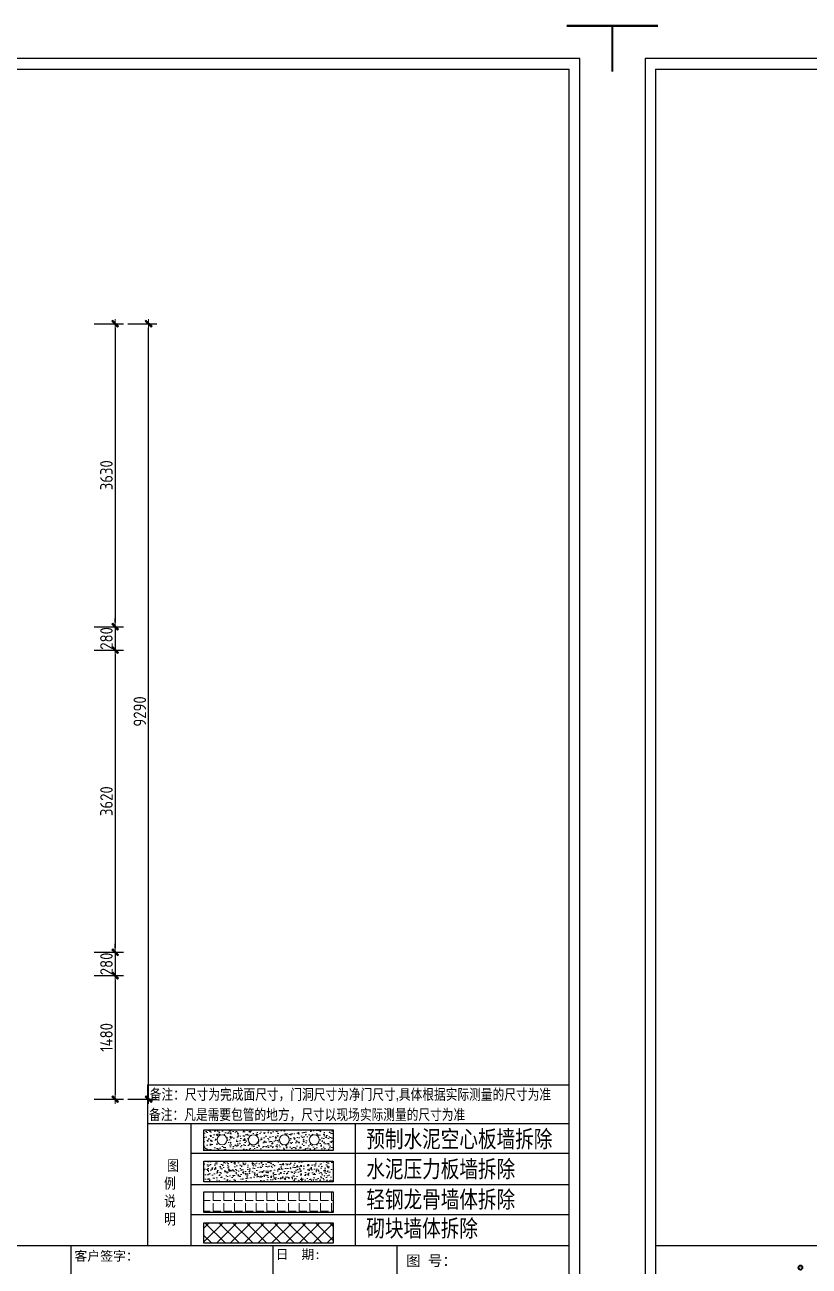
# Model space of a CAD drawing. Header units: millimetres. Extents: x -58733 to 427521, y -235734 to 553534.
# Drawn here: x 127853 to 137244, y -204065 to -189192 of the extents above; entities that cross this region are included whole.
import ezdxf

# ---------------------------------------------------------------- set-up
doc = ezdxf.new("R2010")
doc.units = ezdxf.units.MM
doc.layers.add('图框', color=251, linetype='Continuous')
doc.layers.add('目录文字', color=8, linetype='Continuous')
doc.layers.add('墙体', color=7, linetype='Continuous', lineweight=30)
doc.layers.add('建筑结构填充', color=8, linetype='Continuous', lineweight=18)
doc.styles.add('-仿宋_GB2312', font='simsun.ttc', dxfattribs={"width": 0.8})
doc.styles.add('CCD_DIM', font='ARCHS.SHX')
doc.styles.add('YQ_DIM', font='SUPEROS.SHX', dxfattribs={"width": 0.8, "bigfont": 'HZDX.SHX'})
doc.styles.add('宋体', font='simsun.ttc', dxfattribs={"height": 120})
doc.dimstyles.new('海龍1：50', dxfattribs={"dimscale": 50, "dimtxt": 3, "dimasz": 1, "dimexe": 2, "dimexo": 2, "dimgap": 0.6, "dimtad": 1, "dimdec": 0, "dimrnd": 5, "dimdsep": 46, "dimtxsty": 'CCD_DIM', "dimblk": 'WS-cj', "dimcen": 1, "dimclrd": 242, "dimclre": 242, "dimclrt": 2, "dimadec": 0, "dimazin": 2, "dimtfac": 1, "dimtdec": 0, "dimtix": 1, "dimtmove": 2, "dimatfit": 3, "dimldrblk": 'CCD_Leader_Arrow', "dimfxl": 5, "dimfxlon": 1, "dimtolj": 1, "dimarcsym": 0})

# ---------------------------------------------------------------- blocks, each defined once
blk = doc.blocks.new('图框1比60')
h = blk.add_hatch(color=8)
edge = h.paths.add_edge_path()
edge.add_ellipse((163710, 45505), major_axis=(-0.2, 29.4), ratio=1, start_angle=269.6878, end_angle=449.6878)
edge.add_ellipse((163710, 45505), major_axis=(-0.2, 29.4), ratio=1, start_angle=89.5622, end_angle=269.5622)
edge = h.paths.add_edge_path(flags=16)
edge.add_ellipse((163710, 45505), major_axis=(0, 24.9), ratio=1, start_angle=269.966, end_angle=449.966)
edge.add_ellipse((163710, 45505), major_axis=(0, 24.9), ratio=1, start_angle=89.8872, end_angle=269.8872)
at = {"layer": '目录文字'}
h = blk.add_hatch(color=8, dxfattribs=at)
edge = h.paths.add_edge_path()
edge.add_ellipse((163710, 45505), major_axis=(-0.2, 29.4), ratio=1, start_angle=89.5622, end_angle=269.5622)
edge.add_ellipse((163710, 45505), major_axis=(-0.2, 29.4), ratio=1, start_angle=269.6621, end_angle=449.6621)
edge = h.paths.add_edge_path(flags=16)
edge.add_ellipse((163710, 45505), major_axis=(0, 24.9), ratio=1, start_angle=90.0288, end_angle=270.0288, ccw=False)
edge.add_ellipse((163710, 45505), major_axis=(0, 24.9), ratio=1, start_angle=-89.8872, end_angle=90.1128, ccw=False)
h.paths.add_polyline_path([(163689, 45539), (163733, 45539), (163733, 45472), (163689, 45472)], flags=9)
at = {"color": 8}
blk.add_ellipse((163710, 45505, 0), major_axis=(0.1, 29.4), ratio=1, start_param=1.575118209033049, end_param=7.858303516212636, dxfattribs=at)
at = {"layer": '图框', "color": 121}
for p, q in [((161670, 61389), (161670, 44157)), ((186038, 61389), (161670, 61389)), ((186038, 44157), (186038, 61389))]:
    blk.add_line(p, q, dxfattribs=at)
at = {"layer": '图框', "color": 8}
for p, q in [((161809, 61249), (161809, 44297)), ((161809, 61249), (161809, 45797)), ((161809, 61249), (185898, 61249)), ((185898, 44297), (185898, 61249)), ((185898, 45797), (185898, 61249)), ((161809, 45797), (185898, 45797)), ((161809, 45797), (185898, 45797)), ((179360, 44297), (179360, 45797)), ((182010, 45797), (182010, 44297)), ((183644, 44297), (183644, 45797))]:
    blk.add_line(p, q, dxfattribs=at)
at = {"layer": '图框', "color": 121, "const_width": 28.3}
for points in [[(161841, 61818), (161241, 61818), (161241, 61217)], [(185866, 61818), (186467, 61818), (186467, 61217)]]:
    blk.add_lwpolyline(points, dxfattribs=at)
at = {"layer": '目录文字', "color": 8}
blk.add_ellipse((163710, 45505, 0), major_axis=(0.4, 24.9), ratio=1, start_param=1.571448490114663, end_param=7.854633797294249, dxfattribs=at)
for s, height, style, width, p in [('客户签字：', 123.8, '宋体', 0.999898, (179405, 45596)), ('日  期:', 123.8, '宋体', 0.999898, (182048, 45618)), ('图 号：', 139.1, '宋体', 0.999898, (183761, 45526)), ('R', 44.9, 'YQ_DIM', 0.8, (163698, 45483, 0))]:
    blk.add_text(s, height=height, dxfattribs=dict(at, style=style, width=width)).set_placement(p)
blk = doc.blocks.new('WS-cj')
blk.add_hatch(color=1).paths.add_polyline_path([(0.59, 0.82), (-0.82, -0.59), (-0.59, -0.82), (0.82, 0.59)])
at = {"color": 1, "linetype": 'ByBlock', "lineweight": 0}
for p, q in [((-1.1, 0), (0, 0)), ((0, 0), (1.1, 0))]:
    blk.add_line(p, q, dxfattribs=at)
at = {"color": 1}
blk.add_lwpolyline([(0.59, 0.82), (-0.82, -0.59), (-0.59, -0.82), (0.82, 0.59)], close=True, dxfattribs=at)
blk = doc.blocks.new('*D741')
at = {"color": 242, "lineweight": -2}
for p, q in [((128685, -192774), (129035, -192774)), ((128935, -192824), (128935, -196354)), ((128685, -196404), (129035, -196404))]:
    blk.add_line(p, q, dxfattribs=at)
at = {"layer": 'Defpoints', "color": 0}
for p in [(128535, -192774), (128535, -196404), (128935, -196404)]:
    blk.add_point(p, dxfattribs=at)
at = {"color": 242, "lineweight": -2, "xscale": 50, "yscale": 50, "zscale": 50}
for p, rotation in [((128935, -192774), 90), ((128935, -196404), 270)]:
    blk.add_blockref('WS-cj', p, dxfattribs=dict(at, rotation=rotation))
at = {"color": 2, "insert": (128830, -194589), "char_height": 150, "attachment_point": 5, "rotation": 90, "style": 'CCD_DIM'}
blk.add_mtext('\\A1;3630', dxfattribs=at)
blk = doc.blocks.new('CCD_Leader_Arrow')
at = {"color": 1, "linetype": 'ByBlock'}
blk.add_line((0, 0), (-1, 0), dxfattribs=at)
for points in [[(-0.86, 0.67), (-0.6, 0.85), (-0.24, 0), (0, 0)], [(-0.86, -0.67), (-0.6, -0.85), (-0.24, 0), (0, 0)]]:
    blk.add_solid(points, dxfattribs=at)
blk = doc.blocks.new('*D742')
at = {"color": 242, "lineweight": -2}
for p, q in [((128935, -196354), (128935, -196304)), ((128685, -196404), (129035, -196404)), ((128935, -196404), (128935, -196684)), ((128685, -196684), (129035, -196684)), ((128935, -196734), (128935, -196784))]:
    blk.add_line(p, q, dxfattribs=at)
at = {"layer": 'Defpoints', "color": 0}
for p in [(128535, -196404), (128535, -196684), (128935, -196684)]:
    blk.add_point(p, dxfattribs=at)
at = {"color": 242, "lineweight": -2, "xscale": 50, "yscale": 50, "zscale": 50}
for p, rotation in [((128935, -196404), 270), ((128935, -196684), 90)]:
    blk.add_blockref('WS-cj', p, dxfattribs=dict(at, rotation=rotation))
at = {"color": 2, "insert": (128830, -196544), "char_height": 150, "attachment_point": 5, "rotation": 90, "style": 'CCD_DIM'}
blk.add_mtext('\\A1;280', dxfattribs=at)
blk = doc.blocks.new('*D743')
at = {"color": 242, "lineweight": -2}
for p, q in [((128685, -196684), (129035, -196684)), ((128935, -196734), (128935, -200254)), ((128685, -200304), (129035, -200304))]:
    blk.add_line(p, q, dxfattribs=at)
at = {"layer": 'Defpoints', "color": 0}
for p in [(128535, -196684), (128535, -200304), (128935, -200304)]:
    blk.add_point(p, dxfattribs=at)
at = {"color": 242, "lineweight": -2, "xscale": 50, "yscale": 50, "zscale": 50}
for p, rotation in [((128935, -196684), 90), ((128935, -200304), 270)]:
    blk.add_blockref('WS-cj', p, dxfattribs=dict(at, rotation=rotation))
at = {"color": 2, "insert": (128830, -198494), "char_height": 150, "attachment_point": 5, "rotation": 90, "style": 'CCD_DIM'}
blk.add_mtext('\\A1;3620', dxfattribs=at)
blk = doc.blocks.new('*D744')
at = {"color": 242, "lineweight": -2}
for p, q in [((128685, -200304), (129035, -200304)), ((128935, -200254), (128935, -200204)), ((128935, -200304), (128935, -200584)), ((128685, -200584), (129035, -200584)), ((128935, -200634), (128935, -200684))]:
    blk.add_line(p, q, dxfattribs=at)
at = {"layer": 'Defpoints', "color": 0}
for p in [(128535, -200304), (128535, -200584), (128935, -200584)]:
    blk.add_point(p, dxfattribs=at)
at = {"color": 242, "lineweight": -2, "xscale": 50, "yscale": 50, "zscale": 50}
for p, rotation in [((128935, -200304), 270), ((128935, -200584), 90)]:
    blk.add_blockref('WS-cj', p, dxfattribs=dict(at, rotation=rotation))
at = {"color": 2, "insert": (128830, -200444), "char_height": 150, "attachment_point": 5, "rotation": 90, "style": 'CCD_DIM'}
blk.add_mtext('\\A1;280', dxfattribs=at)
blk = doc.blocks.new('*D745')
at = {"color": 242, "lineweight": -2}
for p, q in [((128685, -200584), (129035, -200584)), ((128935, -200634), (128935, -202014)), ((128685, -202064), (129035, -202064))]:
    blk.add_line(p, q, dxfattribs=at)
at = {"layer": 'Defpoints', "color": 0}
for p in [(128535, -200584), (128535, -202064), (128935, -202064)]:
    blk.add_point(p, dxfattribs=at)
at = {"color": 242, "lineweight": -2, "xscale": 50, "yscale": 50, "zscale": 50}
for p, rotation in [((128935, -200584), 90), ((128935, -202064), 270)]:
    blk.add_blockref('WS-cj', p, dxfattribs=dict(at, rotation=rotation))
at = {"color": 2, "insert": (128830, -201324), "char_height": 150, "attachment_point": 5, "rotation": 90, "style": 'CCD_DIM'}
blk.add_mtext('\\A1;1480', dxfattribs=at)
blk = doc.blocks.new('*D746')
at = {"color": 242, "lineweight": -2}
for p, q in [((129085, -192774), (129435, -192774)), ((129335, -202014), (129335, -192824)), ((129085, -202064), (129435, -202064))]:
    blk.add_line(p, q, dxfattribs=at)
at = {"layer": 'Defpoints', "color": 0}
for p in [(128535, -192774), (129335, -192774), (128535, -202064)]:
    blk.add_point(p, dxfattribs=at)
at = {"color": 242, "lineweight": -2, "xscale": 50, "yscale": 50, "zscale": 50}
for p, rotation in [((129335, -192774), 90), ((129335, -202064), 270)]:
    blk.add_blockref('WS-cj', p, dxfattribs=dict(at, rotation=rotation))
at = {"color": 2, "insert": (129230, -197419), "char_height": 150, "attachment_point": 5, "rotation": 90, "style": 'CCD_DIM'}
blk.add_mtext('\\A1;9290', dxfattribs=at)

msp = doc.modelspace()

# ---------------------------------------------------------------- hatches: boundary and pattern name
at = {"layer": '建筑结构填充'}
h = msp.add_hatch(dxfattribs=at)
h.set_pattern_fill('AR-CONC', color=2, scale=0.614381, style=0)
h.set_pattern_definition([(50, (129996.16, -202678.09), (111.931, -9.7927), [11.704, -128.7436]), (355, (129996.16, -202678.09), (-21.6525, 117.382), [9.363, -102.995]), (100.451, (130005.48, -202678.9), (90.279, 107.5884), [9.947, -109.415]), (46.184, (129996.16, -202646.88), (166.546, -25.83), [17.556, -193.115]), (96.636, (130010.03, -202649.03), (145.857, 152.014), [14.92, -164.123]), (351.184, (129996.16, -202646.88), (145.857, 152.013), [14.045, -154.492]), (21, (130011.76, -202654.68), (93.1493, -62.83), [11.704, -128.7436]), (326, (130011.76, -202654.68), (37.97, 113.162), [9.363, -102.995]), (71.451, (130019.52, -202659.91), (131.119, 50.332), [9.947, -109.415]), (37.5, (129996.156, -202678.086), (1.8976, 51.949), [0, -101.7465, 0, -104.5554, 0, -103.385]), (7.5, (129996.156, -202678.086), (41.0528, 61.549), [0, -59.6122, 0, -99.4057, 0, -39.4033]), (327.5, (129961.356, -202678.086), (83.3043, -3.5196), [0, -39.0132, 0, -121.7212, 0, -161.5147]), (317.5, (129945.75, -202678.086), (91.0078, 15.6216), [0, -50.7172, 0, -80.8354, 0, -114.699])])
h.paths.add_polyline_path([(131545.7, -202678.1), (131545.7, -202432.3), (129996.2, -202432.3), (129996.2, -202678.1)])
h.paths.add_polyline_path([(130900.5, -202551.6, -1), (131019.8, -202551.6, -1)], flags=16)
h.paths.add_polyline_path([(131259.1, -202551.6, -1), (131378.4, -202551.6, -1)], flags=16)
h.paths.add_polyline_path([(130530.4, -202551.6, -1), (130649.8, -202551.6, -1)], flags=16)
h.paths.add_polyline_path([(130154.9, -202551.6, -1), (130274.3, -202551.6, -1)], flags=16)
h = msp.add_hatch(dxfattribs=at)
h.set_pattern_fill('AR-CONC', color=2, scale=0.614381, style=0)
h.set_pattern_definition([(50, (-1884090.08, -947602.37), (111.930855, -9.7926762), [11.703964, -128.743603]), (355, (-1884090.08, -947602.37), (-21.6525335, 117.38163), [9.363171, -102.9948824]), (100.451, (-1884080.75, -947603.18), (90.2787263, 107.5884196), [9.9468334, -109.415167]), (46.1842, (-1884090.08, -947571.16), (166.545896, -25.83002), [17.555946, -193.115404]), (96.6356, (-1884076.2, -947573.3), (145.856724, 152.013637), [14.92025, -164.12275]), (351.184, (-1884090.08, -947571.16), (145.856952, 152.013367), [14.044757, -154.492324]), (21, (-1884074.47, -947578.96), (93.149348, -62.830023), [11.703964, -128.743603]), (326, (-1884074.47, -947578.96), (37.970011, 113.1616434), [9.363171, -102.9948824]), (71.4514, (-1884066.71, -947584.19), (131.1191026, 50.3318724), [9.9468334, -109.415167]), (37.5, (-1884090.076, -947602.366), (1.8975801, 51.9490353), [0, -101.7464596, 0, -104.5554109, 0, -103.3850145]), (7.5, (-1884090.076, -947602.366), (41.0527516, 61.5490725), [0, -59.6121895, 0, -99.4056668, 0, -39.4033452]), (327.5, (-1884124.876, -947602.366), (83.3043271, -3.5196332), [0, -39.013213, 0, -121.7212246, 0, -161.514702]), (317.5, (-1884140.48, -947602.366), (91.0078001, 15.6215608), [0, -50.717177, 0, -80.8353774, 0, -114.6988463])])
h.paths.add_polyline_path([(129996.2, -202807.5), (129996.2, -203053.3), (131545.7, -203053.3), (131545.7, -202807.5)])
h = msp.add_hatch(dxfattribs=at)
h.set_pattern_fill('ANGLE', color=2, scale=18.431439, style=0)
h.set_pattern_definition([(0, (-1862586.3, -875447.59), (0, 128.743603), [93.631711, -35.111892]), (90, (-1862586.3, -875447.59), (-128.743603, 9e-15), [93.631711, -35.111892])])
h.paths.add_polyline_path([(129996.2, -203176.2), (129996.2, -203422), (131545.7, -203422), (131545.7, -203176.2)])
h = msp.add_hatch(dxfattribs=at)
h.set_pattern_fill('ANSI37', color=2, scale=36.862878, style=0)
h.set_pattern_definition([(45, (-1864138.01, -875246.64), (-82.7595224, 82.7595224), []), (135, (-1864138.01, -875246.64), (-82.7595224, -82.7595224), [])])
h.paths.add_polyline_path([(129996.2, -203544.9), (129996.2, -203790.7), (131545.7, -203790.7), (131545.7, -203544.9)])

# ---------------------------------------------------------------- linework, layer by layer
at = {"color": 1}
for points in [[(129996.2, -202432.3), (131545.7, -202432.3), (131545.7, -202678.1), (129996.2, -202678.1)], [(129996.2, -202807.5), (131545.7, -202807.5), (131545.7, -203053.3), (129996.2, -203053.3)], [(129996.2, -203176.2), (131545.7, -203176.2), (131545.7, -203422), (129996.2, -203422)], [(129996.2, -203544.9), (131545.7, -203544.9), (131545.7, -203790.7), (129996.2, -203790.7)]]:
    msp.add_lwpolyline(points, close=True, dxfattribs=at)
at = {"layer": '图框', "color": 135}
for p, q in [((129322.1, -201894.5), (129322.1, -203815.9)), ((129322.1, -201894.5), (134368.8, -201894.5)), ((134368.8, -203815.9), (134368.8, -201894.5)), ((129322.1, -202357), (134368.8, -202357)), ((129841.6, -202357), (129841.6, -203815.9)), ((131806.2, -202357), (131806.2, -203086.6)), ((129841.6, -202712.1), (134368.8, -202712.1)), ((129841.6, -203086.4), (134368.8, -203086.6)), ((131806.2, -203086.6), (131806.2, -203816.3)), ((129841.6, -203448.2), (134368.8, -203448.2)), ((129322.1, -203815.9), (134368.8, -203815.9)), ((129841.6, -203815.9), (134368.8, -203815.9))]:
    msp.add_line(p, q, dxfattribs=at)
at = {"layer": '建筑结构填充', "color": 2}
for centre in [(130214.6, -202551.6), (130590.1, -202551.6), (130960.1, -202551.6), (131318.8, -202551.6)]:
    msp.add_circle(centre, 59.7, dxfattribs=at)

# ---------------------------------------------------------------- block references
at = {"layer": '墙体', "color": 0, "xscale": 0.9120113186390109, "yscale": 0.9120113186390109, "zscale": 0.9120113186390109}
for p in [(-35172.4, -245583.6), (-12166.2, -245583.6)]:
    msp.add_blockref('图框1比60', p, dxfattribs=at)

# ---------------------------------------------------------------- texts
at = {"layer": '目录文字', "color": 1, "char_height": 128.48, "attachment_point": 1, "style": '-仿宋_GB2312'}
for s, insert, width in [('{\\f宋体|b1|i0|c134|p2;备注：尺寸为完成面尺寸，门洞尺寸为净门尺寸\\FChangFangSong|c134;,\\f宋体|b1|i0|c134|p2;具体根据实际测量的尺寸为准}', (129349.1, -201943), 5297.278), ('{\\f宋体|b1|i0|c134|p2;备注：凡是需要包管的地方，尺寸以现场实际测量的尺寸为准}', (129340.7, -202184.5), 4457.648)]:
    msp.add_mtext(s, dxfattribs=dict(at, insert=insert, width=width))
at = {"layer": '目录文字', "attachment_point": 1, "style": '-仿宋_GB2312'}
for s, insert, char_height, width in [('{\\fChangFangSong|b0|i0|c134|p49;预制水泥空心板墙拆除}', (131941.4, -202438.9), 204.193, 3040.014), ('{\\FChangFangSong|c134;^I\\f宋体|b0|i0|c134|p2;图例说明}', (129520.3, -202794.3), 128.48, 240.325), ('{\\fChangFangSong|b0|i0|c134|p49;水泥压力板墙拆除}', (131941.4, -202798.6), 204.193, 3040.014), ('{\\fChangFangSong|b0|i0|c134|p49;轻钢龙骨墙体拆除}', (131941.4, -203163.1), 204.193, 3040.014), ('{\\fChangFangSong|b0|i0|c134|p49;砌块墙体拆除}', (131941.4, -203508.9), 204.193, 3040.014)]:
    msp.add_mtext(s, dxfattribs=dict(at, insert=insert, char_height=char_height, width=width))

# ---------------------------------------------------------------- dimensions: what is measured, and where the dimension line sits
for base, p1, p2, picture, middle in [((128935.3, -196404.3), (128535.3, -192774.3), (128535.3, -196404.3), '*D741', (128830.3, -194589.3)), ((129335.3, -192774.3), (128535.3, -202064.3), (128535.3, -192774.3), '*D746', (129230.3, -197419.3)), ((128935.3, -196684.3), (128535.3, -196404.3), (128535.3, -196684.3), '*D742', (128830.3, -196544.3)), ((128935.3, -200304.3), (128535.3, -196684.3), (128535.3, -200304.3), '*D743', (128830.3, -198494.3)), ((128935.3, -200584.3), (128535.3, -200304.3), (128535.3, -200584.3), '*D744', (128830.3, -200444.3)), ((128935.3, -202064.3), (128535.3, -200584.3), (128535.3, -202064.3), '*D745', (128830.3, -201324.3))]:
    dim = msp.add_linear_dim(base=base, p1=p1, p2=p2, angle=90, dimstyle='海龍1：50')
    dim.commit()
    dim.dimension.update_dxf_attribs({"geometry": picture, "text_midpoint": middle})

doc.saveas('drawing.dxf')
